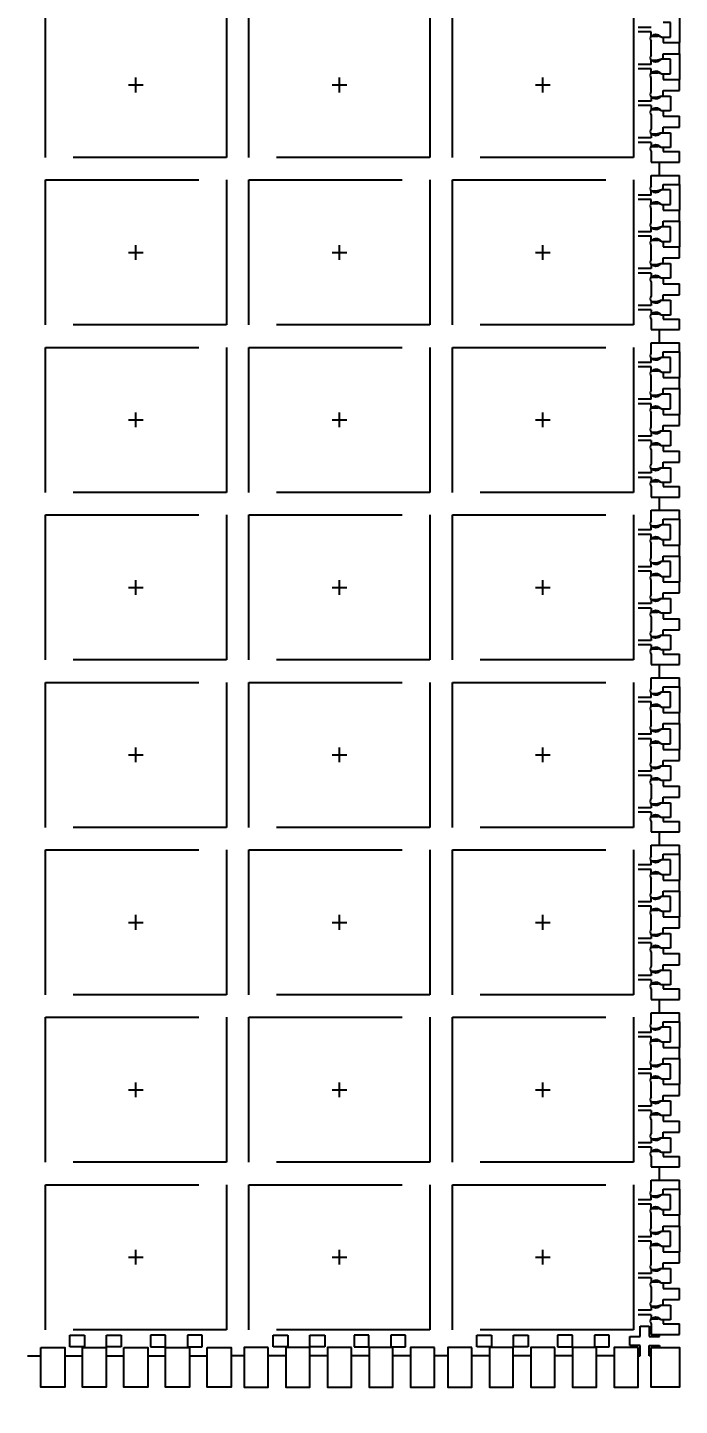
# Model space of a CAD drawing. Header units: millimetres. Extents: x 393.2 to 449.6, y 107.5 to 114.2.
# Drawn here: x 408.594 to 409.125, y 109.183 to 110.306 of the extents above; entities that cross this region are included whole.
import ezdxf

# ---------------------------------------------------------------- set-up
doc = ezdxf.new("R2010")
doc.units = ezdxf.units.MM
doc.header["$LTSCALE"] = 0.5
doc.header["$PDMODE"] = 98
for name, pattern in [('CENTER', [50.8, 31.75, -6.35, 6.35, -6.35]), ('HIDDEN', [0.375, 0.25, -0.125]), ('PHANTOM', [2.5, 1.25, -0.25, 0.25, -0.25, 0.25, -0.25])]:
    doc.linetypes.add(name, pattern=pattern)
for name, color, linetype in [('1D', 4, 'Continuous'), ('BTM', 7, 'HIDDEN'), ('CEN', 2, 'CENTER'), ('PKG', 1, 'PHANTOM')]:
    doc.layers.add(name, color=color, linetype=linetype)
doc.styles.add('SIMPLEX', font='simplex.shx')
doc.dimstyles.new('Standard2', dxfattribs={"dimtxt": 0.06, "dimasz": 0.08, "dimexe": 0.01, "dimexo": 0.01, "dimgap": 0.027, "dimtad": 0, "dimdec": 3, "dimlfac": 16.666667, "dimrnd": 0.0005, "dimzin": 1, "dimdsep": 46, "dimtxsty": 'SIMPLEX', "dimcen": 0.1905, "dimclrd": 256, "dimclre": 256, "dimclrt": 256, "dimadec": 0, "dimazin": 0, "dimtp": 0.03, "dimtm": 0.05, "dimtfac": 0.8, "dimtdec": 3, "dimtmove": 0, "dimatfit": 3, "dimfxl": 0.05, "dimtolj": 1, "dimtzin": 4, "dimlwd": -1, "dimlwe": -1, "dimarcsym": 0})

# ---------------------------------------------------------------- blocks, each defined once
blk = doc.blocks.new('*D16')
at = {"layer": '1D', "ltscale": 0.1, "transparency": 16777216}
blk.add_line((409.3465, 108.9516), (409.963, 108.9516), dxfattribs=at)
at = {"layer": 'Defpoints', "color": 0, "ltscale": 0.1, "transparency": 16777216}
for p in [(407.4376, 111.0096), (409.3365, 108.9516), (409.963, 108.9516)]:
    blk.add_point(p, dxfattribs=at)
at = {"layer": '1D', "ltscale": 0.1, "transparency": 16777216, "insert": (410.1386, 108.9516), "char_height": 0.06, "attachment_point": 5, "style": 'SIMPLEX'}
blk.add_mtext('\\A1;34.300', dxfattribs=at)
blk = doc.blocks.new('*D35')
at = {"layer": '1D', "transparency": 16777216}
for p, q in [((409.3525, 109.0896), (409.643, 109.0896)), ((409.643, 109.0896), (409.803, 109.0511)), ((409.803, 109.0511), (409.963, 109.0511))]:
    blk.add_line(p, q, dxfattribs=at)
at = {"layer": 'Defpoints', "color": 0, "transparency": 16777216}
for p in [(407.4376, 111.0096), (409.3425, 109.0896), (409.963, 109.0511)]:
    blk.add_point(p, dxfattribs=at)
at = {"layer": '1D', "transparency": 16777216, "insert": (410.1386, 109.0511), "char_height": 0.06, "attachment_point": 5, "style": 'SIMPLEX'}
blk.add_mtext('\\A1;32.000', dxfattribs=at)
blk = doc.blocks.new('*D36')
at = {"ltscale": 0.1, "transparency": 16777216}
blk.add_line((409.3425, 109.0796), (409.3425, 108.7347), dxfattribs=at)
at = {"layer": 'Defpoints', "color": 0, "ltscale": 0.1, "transparency": 16777216}
for p in [(407.4376, 111.0096), (409.3425, 109.0896), (409.3425, 108.7347)]:
    blk.add_point(p, dxfattribs=at)
at = {"color": 1, "ltscale": 0.1, "transparency": 16777216, "insert": (409.3425, 108.5648), "char_height": 0.06, "attachment_point": 5, "rotation": 90, "style": 'SIMPLEX'}
blk.add_mtext('\\A1;{\\C256;31.747}', dxfattribs=at)
blk = doc.blocks.new('*U100')
at = {"layer": 'CEN', "ltscale": 0.005}
for p, q in [((-0.006, 0), (0.006, 0)), ((0, -0.006), (0, 0.006))]:
    blk.add_line(p, q, dxfattribs=at)
at = {"layer": 'PKG', "color": 1, "linetype": 'HIDDEN'}
blk.add_lwpolyline([(-0.0738, -0.0591), (-0.0738, 0.0591), (0.0738, 0.0591), (0.0738, -0.0591)], close=True, dxfattribs=at)
blk = doc.blocks.new('*U101')
at = {"layer": 'CEN', "color": 0, "linetype": 'ByBlock', "lineweight": -2, "transparency": 16777216}
for p in [(2.8203, 0.9555), (2.9862, 0.9555), (3.1521, 0.9555), (2.8203, 0.819), (2.9862, 0.819), (3.1521, 0.819), (2.8203, 0.6825), (2.9862, 0.6825), (3.1521, 0.6825), (2.8203, 0.546), (2.9862, 0.546), (3.1521, 0.546), (2.8203, 0.4095), (2.9862, 0.4095), (3.1521, 0.4095), (2.8203, 0.273), (2.9862, 0.273), (3.1521, 0.273), (2.8203, 0.1365), (2.9862, 0.1365), (3.1521, 0.1365), (2.8203, 0), (2.9862, 0), (3.1521, 0)]:
    blk.add_blockref('*U100', p, dxfattribs=at)

msp = doc.modelspace()

# ---------------------------------------------------------------- linework, layer by layer
at = {"ltscale": 0.03}
for p, q in [((409.102039, 110.298792), (409.107289, 110.298792)), ((409.110289, 110.297892), (409.107289, 110.298792)), ((409.110289, 110.297892), (409.111789, 110.297892)), ((409.111789, 110.297892), (409.111789, 110.293392)), ((409.102039, 110.283061), (409.102039, 110.294723)), ((409.111789, 110.293392), (409.124989, 110.293392)), ((409.111789, 110.279892), (409.111789, 110.284392)), ((409.111789, 110.284392), (409.124989, 110.284392)), ((409.124989, 110.284392), (409.124989, 110.293392)), ((409.102039, 110.278992), (409.107289, 110.278992)), ((409.110289, 110.279892), (409.107289, 110.278992)), ((409.111789, 110.279892), (409.110289, 110.279892)), ((409.102039, 110.268792), (409.107289, 110.268792)), ((409.102039, 110.253061), (409.102039, 110.264723)), ((409.110289, 110.267892), (409.107289, 110.268792)), ((409.110289, 110.267892), (409.111789, 110.267892)), ((409.111789, 110.267892), (409.111789, 110.263392)), ((409.111789, 110.263392), (409.124989, 110.263392)), ((409.124989, 110.254392), (409.124989, 110.263392)), ((409.110289, 110.249892), (409.107289, 110.248992)), ((409.110289, 110.249892), (409.111789, 110.249892)), ((409.111789, 110.249892), (409.111789, 110.254392)), ((409.111789, 110.254392), (409.124989, 110.254392)), ((409.102039, 110.248992), (409.107289, 110.248992)), ((409.102039, 110.238792), (409.107289, 110.238792)), ((409.110289, 110.237892), (409.107289, 110.238792)), ((409.102039, 110.234723), (409.102039, 110.223061)), ((409.111789, 110.237892), (409.110289, 110.237892)), ((409.111789, 110.237892), (409.111789, 110.233392)), ((409.111789, 110.233392), (409.124989, 110.233392)), ((409.124989, 110.224392), (409.124989, 110.233392)), ((409.102039, 110.218992), (409.107289, 110.218992)), ((409.102039, 110.218992), (409.107289, 110.218992)), ((409.110289, 110.219892), (409.107289, 110.218992)), ((409.110289, 110.219892), (409.111789, 110.219892)), ((409.111789, 110.219892), (409.111789, 110.224392)), ((409.111789, 110.224392), (409.124989, 110.224392)), ((409.102039, 110.208792), (409.107289, 110.208792)), ((409.102039, 110.208792), (409.107289, 110.208792)), ((409.110289, 110.207892), (409.107289, 110.208792)), ((409.111789, 110.207892), (409.110289, 110.207892)), ((409.111789, 110.207892), (409.111789, 110.204592)), ((409.102039, 110.204723), (409.102039, 110.196042)), ((409.102039, 110.196042), (409.124989, 110.196042)), ((409.111789, 110.204592), (409.124989, 110.204592)), ((409.124989, 110.196042), (409.124989, 110.204592)), ((409.102039, 110.176561), (409.102039, 110.185242)), ((409.102039, 110.185242), (409.124989, 110.185242)), ((409.124989, 110.177892), (409.124989, 110.185242)), ((409.102039, 110.172492), (409.107289, 110.172492)), ((409.110289, 110.173392), (409.107289, 110.172492)), ((409.111789, 110.173392), (409.110289, 110.173392)), ((409.111789, 110.173392), (409.111789, 110.177892)), ((409.111789, 110.177892), (409.124989, 110.177892)), ((409.102039, 110.162292), (409.107289, 110.162292)), ((409.110289, 110.161392), (409.107289, 110.162292)), ((409.110289, 110.161392), (409.111789, 110.161392)), ((409.111789, 110.161392), (409.111789, 110.156892)), ((409.102039, 110.146561), (409.102039, 110.158223)), ((409.111789, 110.156892), (409.124989, 110.156892)), ((409.124989, 110.147892), (409.124989, 110.156892)), ((409.102039, 110.142492), (409.107289, 110.142492)), ((409.110289, 110.143392), (409.107289, 110.142492)), ((409.111789, 110.143392), (409.110289, 110.143392)), ((409.111789, 110.143392), (409.111789, 110.147892)), ((409.111789, 110.147892), (409.124989, 110.147892)), ((409.102039, 110.132292), (409.107289, 110.132292)), ((409.102039, 110.116561), (409.102039, 110.128223)), ((409.110289, 110.131392), (409.107289, 110.132292)), ((409.110289, 110.131392), (409.111789, 110.131392)), ((409.111789, 110.131392), (409.111789, 110.126892)), ((409.111789, 110.126892), (409.124989, 110.126892)), ((409.124989, 110.117892), (409.124989, 110.126892)), ((409.111789, 110.113392), (409.111789, 110.117892)), ((409.111789, 110.117892), (409.124989, 110.117892)), ((409.102039, 110.112492), (409.107289, 110.112492)), ((409.110289, 110.113392), (409.107289, 110.112492)), ((409.110289, 110.113392), (409.111789, 110.113392)), ((409.102039, 110.102292), (409.107289, 110.102292)), ((409.102039, 110.098223), (409.102039, 110.086561)), ((409.110289, 110.101392), (409.107289, 110.102292)), ((409.111789, 110.101392), (409.110289, 110.101392)), ((409.111789, 110.101392), (409.111789, 110.096892)), ((409.111789, 110.096892), (409.124989, 110.096892)), ((409.124989, 110.087892), (409.124989, 110.096892)), ((409.102039, 110.082492), (409.107289, 110.082492)), ((409.102039, 110.082492), (409.107289, 110.082492)), ((409.110289, 110.083392), (409.107289, 110.082492)), ((409.110289, 110.083392), (409.111789, 110.083392)), ((409.111789, 110.083392), (409.111789, 110.087892)), ((409.111789, 110.087892), (409.124989, 110.087892)), ((409.102039, 110.072292), (409.107289, 110.072292)), ((409.102039, 110.072292), (409.107289, 110.072292)), ((409.110289, 110.071392), (409.107289, 110.072292)), ((409.111789, 110.071392), (409.110289, 110.071392)), ((409.111789, 110.071392), (409.111789, 110.068092)), ((409.102039, 110.068223), (409.102039, 110.059542)), ((409.102039, 110.059542), (409.124989, 110.059542)), ((409.111789, 110.068092), (409.124989, 110.068092)), ((409.124989, 110.059542), (409.124989, 110.068092)), ((409.102039, 110.040061), (409.102039, 110.048742)), ((409.102039, 110.048742), (409.124989, 110.048742)), ((409.124989, 110.041392), (409.124989, 110.048742)), ((409.110289, 110.036892), (409.107289, 110.035992)), ((409.111789, 110.036892), (409.110289, 110.036892)), ((409.111789, 110.036892), (409.111789, 110.041392)), ((409.111789, 110.041392), (409.124989, 110.041392)), ((409.102039, 110.035992), (409.107289, 110.035992)), ((409.102039, 110.025792), (409.107289, 110.025792)), ((409.110289, 110.024892), (409.107289, 110.025792)), ((409.102039, 110.010061), (409.102039, 110.021723)), ((409.110289, 110.024892), (409.111789, 110.024892)), ((409.111789, 110.024892), (409.111789, 110.020392)), ((409.111789, 110.020392), (409.124989, 110.020392)), ((409.124989, 110.011392), (409.124989, 110.020392)), ((409.102039, 110.005992), (409.107289, 110.005992)), ((409.110289, 110.006892), (409.107289, 110.005992)), ((409.111789, 110.006892), (409.110289, 110.006892)), ((409.111789, 110.006892), (409.111789, 110.011392)), ((409.111789, 110.011392), (409.124989, 110.011392)), ((409.102039, 109.995792), (409.107289, 109.995792)), ((409.102039, 109.980061), (409.102039, 109.991723)), ((409.110289, 109.994892), (409.107289, 109.995792)), ((409.110289, 109.994892), (409.111789, 109.994892)), ((409.111789, 109.994892), (409.111789, 109.990392)), ((409.111789, 109.990392), (409.124989, 109.990392)), ((409.111789, 109.976892), (409.111789, 109.981392)), ((409.111789, 109.981392), (409.124989, 109.981392)), ((409.124989, 109.981392), (409.124989, 109.990392)), ((409.102039, 109.975992), (409.107289, 109.975992)), ((409.110289, 109.976892), (409.107289, 109.975992)), ((409.110289, 109.976892), (409.111789, 109.976892)), ((409.102039, 109.965792), (409.107289, 109.965792)), ((409.102039, 109.961723), (409.102039, 109.950061)), ((409.110289, 109.964892), (409.107289, 109.965792)), ((409.111789, 109.964892), (409.110289, 109.964892)), ((409.111789, 109.964892), (409.111789, 109.960392)), ((409.111789, 109.960392), (409.124989, 109.960392)), ((409.124989, 109.951392), (409.124989, 109.960392)), ((409.110289, 109.946892), (409.107289, 109.945992)), ((409.110289, 109.946892), (409.111789, 109.946892)), ((409.111789, 109.946892), (409.111789, 109.951392)), ((409.111789, 109.951392), (409.124989, 109.951392)), ((409.102039, 109.945992), (409.107289, 109.945992)), ((409.102039, 109.945992), (409.107289, 109.945992)), ((409.102039, 109.935792), (409.107289, 109.935792)), ((409.102039, 109.935792), (409.107289, 109.935792)), ((409.110289, 109.934892), (409.107289, 109.935792)), ((409.102039, 109.931723), (409.102039, 109.923042)), ((409.111789, 109.934892), (409.110289, 109.934892)), ((409.111789, 109.934892), (409.111789, 109.931592)), ((409.111789, 109.931592), (409.124989, 109.931592)), ((409.124989, 109.923042), (409.124989, 109.931592)), ((409.102039, 109.923042), (409.124989, 109.923042)), ((409.102039, 109.903561), (409.102039, 109.912242)), ((409.102039, 109.912242), (409.124989, 109.912242)), ((409.111789, 109.900392), (409.111789, 109.904892)), ((409.111789, 109.904892), (409.124989, 109.904892)), ((409.124989, 109.904892), (409.124989, 109.912242)), ((409.102039, 109.899492), (409.107289, 109.899492)), ((409.110289, 109.900392), (409.107289, 109.899492)), ((409.111789, 109.900392), (409.110289, 109.900392)), ((409.102039, 109.889292), (409.107289, 109.889292)), ((409.102039, 109.873561), (409.102039, 109.885223)), ((409.110289, 109.888392), (409.107289, 109.889292)), ((409.110289, 109.888392), (409.111789, 109.888392)), ((409.111789, 109.888392), (409.111789, 109.883892)), ((409.111789, 109.883892), (409.124989, 109.883892)), ((409.124989, 109.874892), (409.124989, 109.883892)), ((409.102039, 109.869492), (409.107289, 109.869492)), ((409.110289, 109.870392), (409.107289, 109.869492)), ((409.111789, 109.870392), (409.110289, 109.870392)), ((409.111789, 109.870392), (409.111789, 109.874892)), ((409.111789, 109.874892), (409.124989, 109.874892)), ((409.102039, 109.859292), (409.107289, 109.859292)), ((409.110289, 109.858392), (409.107289, 109.859292)), ((409.110289, 109.858392), (409.111789, 109.858392)), ((409.111789, 109.858392), (409.111789, 109.853892)), ((409.102039, 109.843561), (409.102039, 109.855223)), ((409.111789, 109.853892), (409.124989, 109.853892)), ((409.124989, 109.844892), (409.124989, 109.853892)), ((409.102039, 109.839492), (409.107289, 109.839492)), ((409.110289, 109.840392), (409.107289, 109.839492)), ((409.110289, 109.840392), (409.111789, 109.840392)), ((409.111789, 109.840392), (409.111789, 109.844892)), ((409.111789, 109.844892), (409.124989, 109.844892)), ((409.102039, 109.829292), (409.107289, 109.829292)), ((409.102039, 109.825223), (409.102039, 109.813561)), ((409.110289, 109.828392), (409.107289, 109.829292)), ((409.111789, 109.828392), (409.110289, 109.828392)), ((409.111789, 109.828392), (409.111789, 109.823892)), ((409.111789, 109.823892), (409.124989, 109.823892)), ((409.124989, 109.814892), (409.124989, 109.823892)), ((409.111789, 109.810392), (409.111789, 109.814892)), ((409.111789, 109.814892), (409.124989, 109.814892)), ((409.102039, 109.809492), (409.107289, 109.809492)), ((409.102039, 109.809492), (409.107289, 109.809492)), ((409.110289, 109.810392), (409.107289, 109.809492)), ((409.110289, 109.810392), (409.111789, 109.810392)), ((409.102039, 109.799292), (409.107289, 109.799292)), ((409.102039, 109.799292), (409.107289, 109.799292)), ((409.102039, 109.795223), (409.102039, 109.786542)), ((409.110289, 109.798392), (409.107289, 109.799292)), ((409.111789, 109.798392), (409.110289, 109.798392)), ((409.111789, 109.798392), (409.111789, 109.795092)), ((409.111789, 109.795092), (409.124989, 109.795092)), ((409.124989, 109.786542), (409.124989, 109.795092)), ((409.102039, 109.786542), (409.124989, 109.786542)), ((409.102039, 109.767061), (409.102039, 109.775742)), ((409.102039, 109.775742), (409.124989, 109.775742)), ((409.111789, 109.763892), (409.111789, 109.768392)), ((409.111789, 109.768392), (409.124989, 109.768392)), ((409.124989, 109.768392), (409.124989, 109.775742)), ((409.102039, 109.762992), (409.107289, 109.762992)), ((409.110289, 109.763892), (409.107289, 109.762992)), ((409.111789, 109.763892), (409.110289, 109.763892)), ((409.102039, 109.752792), (409.107289, 109.752792)), ((409.102039, 109.737061), (409.102039, 109.748723)), ((409.110289, 109.751892), (409.107289, 109.752792)), ((409.110289, 109.751892), (409.111789, 109.751892)), ((409.111789, 109.751892), (409.111789, 109.747392)), ((409.111789, 109.747392), (409.124989, 109.747392)), ((409.124989, 109.738392), (409.124989, 109.747392)), ((409.110289, 109.733892), (409.107289, 109.732992)), ((409.111789, 109.733892), (409.110289, 109.733892)), ((409.111789, 109.733892), (409.111789, 109.738392)), ((409.111789, 109.738392), (409.124989, 109.738392)), ((409.102039, 109.732992), (409.107289, 109.732992)), ((409.102039, 109.722792), (409.107289, 109.722792)), ((409.110289, 109.721892), (409.107289, 109.722792)), ((409.102039, 109.707061), (409.102039, 109.718723)), ((409.110289, 109.721892), (409.111789, 109.721892)), ((409.111789, 109.721892), (409.111789, 109.717392)), ((409.111789, 109.717392), (409.124989, 109.717392)), ((409.124989, 109.708392), (409.124989, 109.717392)), ((409.102039, 109.702992), (409.107289, 109.702992)), ((409.110289, 109.703892), (409.107289, 109.702992)), ((409.110289, 109.703892), (409.111789, 109.703892)), ((409.111789, 109.703892), (409.111789, 109.708392)), ((409.111789, 109.708392), (409.124989, 109.708392)), ((409.102039, 109.692792), (409.107289, 109.692792)), ((409.102039, 109.688723), (409.102039, 109.677061)), ((409.110289, 109.691892), (409.107289, 109.692792)), ((409.111789, 109.691892), (409.110289, 109.691892)), ((409.111789, 109.691892), (409.111789, 109.687392)), ((409.111789, 109.687392), (409.124989, 109.687392)), ((409.111789, 109.673892), (409.111789, 109.678392)), ((409.111789, 109.678392), (409.124989, 109.678392)), ((409.124989, 109.678392), (409.124989, 109.687392)), ((409.102039, 109.672992), (409.107289, 109.672992)), ((409.102039, 109.672992), (409.107289, 109.672992)), ((409.110289, 109.673892), (409.107289, 109.672992)), ((409.110289, 109.673892), (409.111789, 109.673892)), ((409.102039, 109.662792), (409.107289, 109.662792)), ((409.102039, 109.662792), (409.107289, 109.662792)), ((409.102039, 109.658723), (409.102039, 109.650042)), ((409.110289, 109.661892), (409.107289, 109.662792)), ((409.111789, 109.661892), (409.110289, 109.661892)), ((409.111789, 109.661892), (409.111789, 109.658592)), ((409.111789, 109.658592), (409.124989, 109.658592)), ((409.124989, 109.650042), (409.124989, 109.658592)), ((409.102039, 109.650042), (409.124989, 109.650042)), ((409.102039, 109.630561), (409.102039, 109.639242)), ((409.102039, 109.639242), (409.124989, 109.639242)), ((409.124989, 109.631892), (409.124989, 109.639242)), ((409.102039, 109.626492), (409.107289, 109.626492)), ((409.110289, 109.627392), (409.107289, 109.626492)), ((409.111789, 109.627392), (409.110289, 109.627392)), ((409.111789, 109.627392), (409.111789, 109.631892)), ((409.111789, 109.631892), (409.124989, 109.631892)), ((409.102039, 109.616292), (409.107289, 109.616292)), ((409.102039, 109.600561), (409.102039, 109.612223)), ((409.110289, 109.615392), (409.107289, 109.616292)), ((409.110289, 109.615392), (409.111789, 109.615392)), ((409.111789, 109.615392), (409.111789, 109.610892)), ((409.111789, 109.610892), (409.124989, 109.610892)), ((409.124989, 109.601892), (409.124989, 109.610892)), ((409.111789, 109.597392), (409.111789, 109.601892)), ((409.111789, 109.601892), (409.124989, 109.601892)), ((409.102039, 109.596492), (409.107289, 109.596492)), ((409.110289, 109.597392), (409.107289, 109.596492)), ((409.111789, 109.597392), (409.110289, 109.597392)), ((409.102039, 109.586292), (409.107289, 109.586292)), ((409.102039, 109.570561), (409.102039, 109.582223)), ((409.110289, 109.585392), (409.107289, 109.586292)), ((409.110289, 109.585392), (409.111789, 109.585392)), ((409.111789, 109.585392), (409.111789, 109.580892)), ((409.111789, 109.580892), (409.124989, 109.580892)), ((409.124989, 109.571892), (409.124989, 109.580892)), ((409.102039, 109.566492), (409.107289, 109.566492)), ((409.110289, 109.567392), (409.107289, 109.566492)), ((409.110289, 109.567392), (409.111789, 109.567392)), ((409.111789, 109.567392), (409.111789, 109.571892)), ((409.111789, 109.571892), (409.124989, 109.571892)), ((409.102039, 109.556292), (409.107289, 109.556292)), ((409.110289, 109.555392), (409.107289, 109.556292)), ((409.111789, 109.555392), (409.110289, 109.555392)), ((409.111789, 109.555392), (409.111789, 109.550892)), ((409.102039, 109.552223), (409.102039, 109.540561)), ((409.111789, 109.550892), (409.124989, 109.550892)), ((409.124989, 109.541892), (409.124989, 109.550892)), ((409.102039, 109.536492), (409.107289, 109.536492)), ((409.102039, 109.536492), (409.107289, 109.536492)), ((409.110289, 109.537392), (409.107289, 109.536492)), ((409.110289, 109.537392), (409.111789, 109.537392)), ((409.111789, 109.537392), (409.111789, 109.541892)), ((409.111789, 109.541892), (409.124989, 109.541892)), ((409.102039, 109.526292), (409.107289, 109.526292)), ((409.102039, 109.526292), (409.107289, 109.526292)), ((409.102039, 109.522223), (409.102039, 109.513542)), ((409.110289, 109.525392), (409.107289, 109.526292)), ((409.111789, 109.525392), (409.110289, 109.525392)), ((409.111789, 109.525392), (409.111789, 109.522092)), ((409.111789, 109.522092), (409.124989, 109.522092)), ((409.124989, 109.513542), (409.124989, 109.522092)), ((409.102039, 109.513542), (409.124989, 109.513542)), ((409.102039, 109.494061), (409.102039, 109.502742)), ((409.102039, 109.502742), (409.124989, 109.502742)), ((409.124989, 109.495392), (409.124989, 109.502742)), ((409.102039, 109.489992), (409.107289, 109.489992)), ((409.110289, 109.490892), (409.107289, 109.489992)), ((409.111789, 109.490892), (409.110289, 109.490892)), ((409.111789, 109.490892), (409.111789, 109.495392)), ((409.111789, 109.495392), (409.124989, 109.495392)), ((409.102039, 109.479792), (409.107289, 109.479792)), ((409.102039, 109.464061), (409.102039, 109.475723)), ((409.110289, 109.478892), (409.107289, 109.479792)), ((409.110289, 109.478892), (409.111789, 109.478892)), ((409.111789, 109.478892), (409.111789, 109.474392)), ((409.111789, 109.474392), (409.124989, 109.474392)), ((409.111789, 109.460892), (409.111789, 109.465392)), ((409.111789, 109.465392), (409.124989, 109.465392)), ((409.124989, 109.465392), (409.124989, 109.474392)), ((409.102039, 109.459992), (409.107289, 109.459992)), ((409.110289, 109.460892), (409.107289, 109.459992)), ((409.111789, 109.460892), (409.110289, 109.460892)), ((409.102039, 109.449792), (409.107289, 109.449792)), ((409.102039, 109.434061), (409.102039, 109.445723)), ((409.110289, 109.448892), (409.107289, 109.449792)), ((409.110289, 109.448892), (409.111789, 109.448892)), ((409.111789, 109.448892), (409.111789, 109.444392)), ((409.111789, 109.444392), (409.124989, 109.444392)), ((409.124989, 109.435392), (409.124989, 109.444392)), ((409.102039, 109.429992), (409.107289, 109.429992)), ((409.110289, 109.430892), (409.107289, 109.429992)), ((409.110289, 109.430892), (409.111789, 109.430892)), ((409.111789, 109.430892), (409.111789, 109.435392)), ((409.111789, 109.435392), (409.124989, 109.435392)), ((409.102039, 109.419792), (409.107289, 109.419792)), ((409.110289, 109.418892), (409.107289, 109.419792)), ((409.111789, 109.418892), (409.110289, 109.418892)), ((409.111789, 109.418892), (409.111789, 109.414392)), ((409.102039, 109.415723), (409.102039, 109.404061)), ((409.111789, 109.414392), (409.124989, 109.414392)), ((409.124989, 109.405392), (409.124989, 109.414392)), ((409.102039, 109.399992), (409.107289, 109.399992)), ((409.102039, 109.399992), (409.107289, 109.399992)), ((409.110289, 109.400892), (409.107289, 109.399992)), ((409.110289, 109.400892), (409.111789, 109.400892)), ((409.111789, 109.400892), (409.111789, 109.405392)), ((409.111789, 109.405392), (409.124989, 109.405392)), ((409.102039, 109.389792), (409.107289, 109.389792)), ((409.102039, 109.389792), (409.107289, 109.389792)), ((409.102039, 109.385723), (409.102039, 109.377042)), ((409.110289, 109.388892), (409.107289, 109.389792)), ((409.111789, 109.388892), (409.110289, 109.388892)), ((409.111789, 109.388892), (409.111789, 109.385592)), ((409.111789, 109.385592), (409.124989, 109.385592)), ((409.124989, 109.377042), (409.124989, 109.385592)), ((409.102039, 109.377042), (409.124989, 109.377042)), ((409.102039, 109.357561), (409.102039, 109.366242)), ((409.102039, 109.366242), (409.124989, 109.366242)), ((409.124989, 109.358892), (409.124989, 109.366242)), ((409.102039, 109.353492), (409.107289, 109.353492)), ((409.110289, 109.354392), (409.107289, 109.353492)), ((409.111789, 109.354392), (409.110289, 109.354392)), ((409.111789, 109.354392), (409.111789, 109.358892)), ((409.111789, 109.358892), (409.124989, 109.358892)), ((409.102039, 109.343292), (409.107289, 109.343292)), ((409.110289, 109.342392), (409.107289, 109.343292)), ((409.110289, 109.342392), (409.111789, 109.342392)), ((409.111789, 109.342392), (409.111789, 109.337892)), ((409.102039, 109.327561), (409.102039, 109.339223)), ((409.111789, 109.337892), (409.124989, 109.337892)), ((409.124989, 109.328892), (409.124989, 109.337892)), ((409.102039, 109.323492), (409.107289, 109.323492)), ((409.110289, 109.324392), (409.107289, 109.323492)), ((409.111789, 109.324392), (409.110289, 109.324392)), ((409.111789, 109.324392), (409.111789, 109.328892)), ((409.111789, 109.328892), (409.124989, 109.328892)), ((409.102039, 109.313292), (409.107289, 109.313292)), ((409.102039, 109.297561), (409.102039, 109.309223)), ((409.110289, 109.312392), (409.107289, 109.313292)), ((409.110289, 109.312392), (409.111789, 109.312392)), ((409.111789, 109.312392), (409.111789, 109.307892)), ((409.111789, 109.307892), (409.124989, 109.307892)), ((409.124989, 109.298892), (409.124989, 109.307892)), ((409.111789, 109.294392), (409.111789, 109.298892)), ((409.111789, 109.298892), (409.124989, 109.298892)), ((409.102039, 109.293492), (409.107289, 109.293492)), ((409.110289, 109.294392), (409.107289, 109.293492)), ((409.110289, 109.294392), (409.111789, 109.294392)), ((409.102039, 109.283292), (409.107289, 109.283292)), ((409.102039, 109.279223), (409.102039, 109.267561)), ((409.110289, 109.282392), (409.107289, 109.283292)), ((409.111789, 109.282392), (409.110289, 109.282392)), ((409.111789, 109.282392), (409.111789, 109.277892)), ((409.111789, 109.277892), (409.124989, 109.277892)), ((409.124989, 109.268892), (409.124989, 109.277892)), ((409.102039, 109.263492), (409.107289, 109.263492)), ((409.102039, 109.263492), (409.107289, 109.263492)), ((409.110289, 109.264392), (409.107289, 109.263492)), ((409.110289, 109.264392), (409.111789, 109.264392)), ((409.111789, 109.264392), (409.111789, 109.268892)), ((409.111789, 109.268892), (409.124989, 109.268892)), ((409.102039, 109.253292), (409.107289, 109.253292)), ((409.102039, 109.253292), (409.107289, 109.253292)), ((409.110289, 109.252392), (409.107289, 109.253292)), ((409.111789, 109.252392), (409.110289, 109.252392)), ((409.111789, 109.252392), (409.111789, 109.249092)), ((409.102039, 109.249223), (409.102039, 109.240542)), ((409.102039, 109.240542), (409.124989, 109.240542)), ((409.111789, 109.249092), (409.124989, 109.249092)), ((409.124989, 109.240542), (409.124989, 109.249092))]:
    msp.add_line(p, q, dxfattribs=at)
for points in [[(408.604339, 109.229742), (408.623839, 109.229742), (408.623839, 109.197642), (408.604339, 109.197642)], [(408.638239, 109.229742), (408.657739, 109.229742), (408.657739, 109.197642), (408.638239, 109.197642)], [(408.672139, 109.229742), (408.691639, 109.229742), (408.691639, 109.197642), (408.672139, 109.197642)], [(408.706039, 109.229742), (408.725539, 109.229742), (408.725539, 109.197642), (408.706039, 109.197642)], [(408.739939, 109.229742), (408.759439, 109.229742), (408.759439, 109.197642), (408.739939, 109.197642)], [(408.789739, 109.229742), (408.770239, 109.229742), (408.770239, 109.197642), (408.789739, 109.197642)], [(408.823639, 109.229742), (408.804139, 109.229742), (408.804139, 109.197642), (408.823639, 109.197642)], [(408.857539, 109.229742), (408.838039, 109.229742), (408.838039, 109.197642), (408.857539, 109.197642)], [(408.891439, 109.229742), (408.871939, 109.229742), (408.871939, 109.197642), (408.891439, 109.197642)], [(408.925339, 109.229742), (408.905839, 109.229742), (408.905839, 109.197642), (408.925339, 109.197642)], [(408.955639, 109.229742), (408.936139, 109.229742), (408.936139, 109.197642), (408.955639, 109.197642)], [(408.989539, 109.229742), (408.970039, 109.229742), (408.970039, 109.197642), (408.989539, 109.197642)], [(409.023439, 109.229742), (409.003939, 109.229742), (409.003939, 109.197642), (409.023439, 109.197642)], [(409.057339, 109.229742), (409.037839, 109.229742), (409.037839, 109.197642), (409.057339, 109.197642)], [(409.091239, 109.229742), (409.071739, 109.229742), (409.071739, 109.197642), (409.091239, 109.197642)], [(409.102039, 109.229742), (409.124989, 109.229742), (409.124989, 109.197642), (409.102039, 109.197642)]]:
    msp.add_lwpolyline(points, close=True, dxfattribs=at)
for centre, radius, start, end in [((409.103888, 110.296758), 0.00275, 132.275937, 227.724063), ((409.1062, 110.292249), 0.007754, 93.03753, 122.451813), ((409.105814, 110.294175), 0.005818, 39.719095, 90.247118), ((409.103888, 110.281027), 0.00275, 132.275937, 227.724063), ((409.1062, 110.285536), 0.007754, 237.548187, 266.96247), ((409.105814, 110.28361), 0.005818, 269.752882, 320.280905), ((409.103888, 110.266758), 0.00275, 132.275937, 227.724063), ((409.1062, 110.262249), 0.007754, 93.03753, 122.451813), ((409.105814, 110.264175), 0.005818, 39.719095, 90.247118), ((409.103888, 110.251027), 0.00275, 132.275937, 227.724063), ((409.105814, 110.25361), 0.005818, 269.752882, 320.280905), ((409.103888, 110.236758), 0.00275, 132.275937, 227.724063), ((409.1062, 110.255536), 0.007754, 237.548187, 266.96247), ((409.1062, 110.232249), 0.007754, 93.03753, 122.451813), ((409.105814, 110.234175), 0.005818, 39.719095, 90.247118), ((409.103888, 110.221027), 0.00275, 132.275937, 227.724063), ((409.1062, 110.225536), 0.007754, 237.548187, 266.96247), ((409.105814, 110.22361), 0.005818, 269.752882, 320.280905), ((409.103888, 110.206758), 0.00275, 132.275937, 227.724063), ((409.1062, 110.202249), 0.007754, 93.03753, 122.451813), ((409.105814, 110.204175), 0.005818, 39.719095, 90.247118), ((409.103888, 110.174527), 0.00275, 132.275937, 227.724063), ((409.1062, 110.179036), 0.007754, 237.548187, 266.96247), ((409.105814, 110.17711), 0.005818, 269.752882, 320.280905), ((409.103888, 110.160258), 0.00275, 132.275937, 227.724063), ((409.1062, 110.155749), 0.007754, 93.03753, 122.451813), ((409.105814, 110.157675), 0.005818, 39.719095, 90.247118), ((409.103888, 110.144527), 0.00275, 132.275937, 227.724063), ((409.1062, 110.149036), 0.007754, 237.548187, 266.96247), ((409.105814, 110.14711), 0.005818, 269.752882, 320.280905), ((409.103888, 110.130258), 0.00275, 132.275937, 227.724063), ((409.1062, 110.125749), 0.007754, 93.03753, 122.451813), ((409.105814, 110.127675), 0.005818, 39.719095, 90.247118), ((409.103888, 110.114527), 0.00275, 132.275937, 227.724063), ((409.1062, 110.119036), 0.007754, 237.548187, 266.96247), ((409.105814, 110.11711), 0.005818, 269.752882, 320.280905), ((409.103888, 110.100258), 0.00275, 132.275937, 227.724063), ((409.1062, 110.095749), 0.007754, 93.03753, 122.451813), ((409.105814, 110.097675), 0.005818, 39.719095, 90.247118), ((409.103888, 110.084527), 0.00275, 132.275937, 227.724063), ((409.1062, 110.089036), 0.007754, 237.548187, 266.96247), ((409.105814, 110.08711), 0.005818, 269.752882, 320.280905), ((409.103888, 110.070258), 0.00275, 132.275937, 227.724063), ((409.1062, 110.065749), 0.007754, 93.03753, 122.451813), ((409.105814, 110.067675), 0.005818, 39.719095, 90.247118), ((409.103888, 110.038027), 0.00275, 132.275937, 227.724063), ((409.105814, 110.04061), 0.005818, 269.752882, 320.280905), ((409.103888, 110.023758), 0.00275, 132.275937, 227.724063), ((409.1062, 110.042536), 0.007754, 237.548187, 266.96247), ((409.1062, 110.019249), 0.007754, 93.03753, 122.451813), ((409.105814, 110.021175), 0.005818, 39.719095, 90.247118), ((409.103888, 110.008027), 0.00275, 132.275937, 227.724063), ((409.1062, 110.012536), 0.007754, 237.548187, 266.96247), ((409.105814, 110.01061), 0.005818, 269.752882, 320.280905), ((409.103888, 109.993758), 0.00275, 132.275937, 227.724063), ((409.1062, 109.989249), 0.007754, 93.03753, 122.451813), ((409.105814, 109.991175), 0.005818, 39.719095, 90.247118), ((409.103888, 109.978027), 0.00275, 132.275937, 227.724063), ((409.1062, 109.982536), 0.007754, 237.548187, 266.96247), ((409.105814, 109.98061), 0.005818, 269.752882, 320.280905), ((409.103888, 109.963758), 0.00275, 132.275937, 227.724063), ((409.1062, 109.959249), 0.007754, 93.03753, 122.451813), ((409.105814, 109.961175), 0.005818, 39.719095, 90.247118), ((409.103888, 109.948027), 0.00275, 132.275937, 227.724063), ((409.105814, 109.95061), 0.005818, 269.752882, 320.280905), ((409.103888, 109.933758), 0.00275, 132.275937, 227.724063), ((409.1062, 109.952536), 0.007754, 237.548187, 266.96247), ((409.1062, 109.929249), 0.007754, 93.03753, 122.451813), ((409.105814, 109.931175), 0.005818, 39.719095, 90.247118), ((409.103888, 109.901527), 0.00275, 132.275937, 227.724063), ((409.1062, 109.906036), 0.007754, 237.548187, 266.96247), ((409.1062, 109.882749), 0.007754, 93.03753, 122.451813), ((409.105814, 109.90411), 0.005818, 269.752882, 320.280905), ((409.105814, 109.884675), 0.005818, 39.719095, 90.247118), ((409.103888, 109.887258), 0.00275, 132.275937, 227.724063), ((409.103888, 109.871527), 0.00275, 132.275937, 227.724063), ((409.1062, 109.876036), 0.007754, 237.548187, 266.96247), ((409.105814, 109.87411), 0.005818, 269.752882, 320.280905), ((409.103888, 109.857258), 0.00275, 132.275937, 227.724063), ((409.1062, 109.852749), 0.007754, 93.03753, 122.451813), ((409.105814, 109.854675), 0.005818, 39.719095, 90.247118), ((409.103888, 109.841527), 0.00275, 132.275937, 227.724063), ((409.1062, 109.846036), 0.007754, 237.548187, 266.96247), ((409.105814, 109.84411), 0.005818, 269.752882, 320.280905), ((409.103888, 109.827258), 0.00275, 132.275937, 227.724063), ((409.1062, 109.822749), 0.007754, 93.03753, 122.451813), ((409.105814, 109.824675), 0.005818, 39.719095, 90.247118), ((409.103888, 109.811527), 0.00275, 132.275937, 227.724063), ((409.1062, 109.816036), 0.007754, 237.548187, 266.96247), ((409.105814, 109.81411), 0.005818, 269.752882, 320.280905), ((409.103888, 109.797258), 0.00275, 132.275937, 227.724063), ((409.1062, 109.792749), 0.007754, 93.03753, 122.451813), ((409.105814, 109.794675), 0.005818, 39.719095, 90.247118), ((409.103888, 109.765027), 0.00275, 132.275937, 227.724063), ((409.1062, 109.769536), 0.007754, 237.548187, 266.96247), ((409.105814, 109.76761), 0.005818, 269.752882, 320.280905), ((409.103888, 109.750758), 0.00275, 132.275937, 227.724063), ((409.1062, 109.746249), 0.007754, 93.03753, 122.451813), ((409.105814, 109.748175), 0.005818, 39.719095, 90.247118), ((409.103888, 109.735027), 0.00275, 132.275937, 227.724063), ((409.105814, 109.73761), 0.005818, 269.752882, 320.280905), ((409.103888, 109.720758), 0.00275, 132.275937, 227.724063), ((409.1062, 109.739536), 0.007754, 237.548187, 266.96247), ((409.1062, 109.716249), 0.007754, 93.03753, 122.451813), ((409.105814, 109.718175), 0.005818, 39.719095, 90.247118), ((409.103888, 109.705027), 0.00275, 132.275937, 227.724063), ((409.1062, 109.709536), 0.007754, 237.548187, 266.96247), ((409.105814, 109.70761), 0.005818, 269.752882, 320.280905), ((409.103888, 109.690758), 0.00275, 132.275937, 227.724063), ((409.1062, 109.686249), 0.007754, 93.03753, 122.451813), ((409.105814, 109.688175), 0.005818, 39.719095, 90.247118), ((409.103888, 109.675027), 0.00275, 132.275937, 227.724063), ((409.1062, 109.679536), 0.007754, 237.548187, 266.96247), ((409.105814, 109.67761), 0.005818, 269.752882, 320.280905), ((409.103888, 109.660758), 0.00275, 132.275937, 227.724063), ((409.1062, 109.656249), 0.007754, 93.03753, 122.451813), ((409.105814, 109.658175), 0.005818, 39.719095, 90.247118), ((409.103888, 109.628527), 0.00275, 132.275937, 227.724063), ((409.1062, 109.633036), 0.007754, 237.548187, 266.96247), ((409.105814, 109.63111), 0.005818, 269.752882, 320.280905), ((409.103888, 109.614258), 0.00275, 132.275937, 227.724063), ((409.1062, 109.609749), 0.007754, 93.03753, 122.451813), ((409.105814, 109.611675), 0.005818, 39.719095, 90.247118), ((409.103888, 109.598527), 0.00275, 132.275937, 227.724063), ((409.1062, 109.603036), 0.007754, 237.548187, 266.96247), ((409.1062, 109.579749), 0.007754, 93.03753, 122.451813), ((409.105814, 109.60111), 0.005818, 269.752882, 320.280905), ((409.105814, 109.581675), 0.005818, 39.719095, 90.247118), ((409.103888, 109.584258), 0.00275, 132.275937, 227.724063), ((409.103888, 109.568527), 0.00275, 132.275937, 227.724063), ((409.1062, 109.573036), 0.007754, 237.548187, 266.96247), ((409.105814, 109.57111), 0.005818, 269.752882, 320.280905), ((409.103888, 109.554258), 0.00275, 132.275937, 227.724063), ((409.1062, 109.549749), 0.007754, 93.03753, 122.451813), ((409.105814, 109.551675), 0.005818, 39.719095, 90.247118), ((409.103888, 109.538527), 0.00275, 132.275937, 227.724063), ((409.1062, 109.543036), 0.007754, 237.548187, 266.96247), ((409.105814, 109.54111), 0.005818, 269.752882, 320.280905), ((409.103888, 109.524258), 0.00275, 132.275937, 227.724063), ((409.1062, 109.519749), 0.007754, 93.03753, 122.451813), ((409.105814, 109.521675), 0.005818, 39.719095, 90.247118), ((409.103888, 109.492027), 0.00275, 132.275937, 227.724063), ((409.1062, 109.496536), 0.007754, 237.548187, 266.96247), ((409.105814, 109.49461), 0.005818, 269.752882, 320.280905), ((409.103888, 109.477758), 0.00275, 132.275937, 227.724063), ((409.1062, 109.473249), 0.007754, 93.03753, 122.451813), ((409.105814, 109.475175), 0.005818, 39.719095, 90.247118), ((409.103888, 109.462027), 0.00275, 132.275937, 227.724063), ((409.1062, 109.466536), 0.007754, 237.548187, 266.96247), ((409.105814, 109.46461), 0.005818, 269.752882, 320.280905), ((409.103888, 109.447758), 0.00275, 132.275937, 227.724063), ((409.1062, 109.443249), 0.007754, 93.03753, 122.451813), ((409.105814, 109.445175), 0.005818, 39.719095, 90.247118), ((409.103888, 109.432027), 0.00275, 132.275937, 227.724063), ((409.1062, 109.436536), 0.007754, 237.548187, 266.96247), ((409.105814, 109.43461), 0.005818, 269.752882, 320.280905), ((409.103888, 109.417758), 0.00275, 132.275937, 227.724063), ((409.1062, 109.413249), 0.007754, 93.03753, 122.451813), ((409.105814, 109.415175), 0.005818, 39.719095, 90.247118), ((409.103888, 109.402027), 0.00275, 132.275937, 227.724063), ((409.1062, 109.406536), 0.007754, 237.548187, 266.96247), ((409.105814, 109.40461), 0.005818, 269.752882, 320.280905), ((409.103888, 109.387758), 0.00275, 132.275937, 227.724063), ((409.1062, 109.383249), 0.007754, 93.03753, 122.451813), ((409.105814, 109.385175), 0.005818, 39.719095, 90.247118), ((409.103888, 109.355527), 0.00275, 132.275937, 227.724063), ((409.1062, 109.360036), 0.007754, 237.548187, 266.96247), ((409.105814, 109.35811), 0.005818, 269.752882, 320.280905), ((409.103888, 109.341258), 0.00275, 132.275937, 227.724063), ((409.1062, 109.336749), 0.007754, 93.03753, 122.451813), ((409.105814, 109.338675), 0.005818, 39.719095, 90.247118), ((409.103888, 109.325527), 0.00275, 132.275937, 227.724063), ((409.1062, 109.330036), 0.007754, 237.548187, 266.96247), ((409.105814, 109.32811), 0.005818, 269.752882, 320.280905), ((409.103888, 109.311258), 0.00275, 132.275937, 227.724063), ((409.1062, 109.306749), 0.007754, 93.03753, 122.451813), ((409.105814, 109.308675), 0.005818, 39.719095, 90.247118), ((409.103888, 109.295527), 0.00275, 132.275937, 227.724063), ((409.1062, 109.300036), 0.007754, 237.548187, 266.96247), ((409.1062, 109.276749), 0.007754, 93.03753, 122.451813), ((409.105814, 109.29811), 0.005818, 269.752882, 320.280905), ((409.105814, 109.278675), 0.005818, 39.719095, 90.247118), ((409.103888, 109.281258), 0.00275, 132.275937, 227.724063), ((409.103888, 109.265527), 0.00275, 132.275937, 227.724063), ((409.1062, 109.270036), 0.007754, 237.548187, 266.96247), ((409.105814, 109.26811), 0.005818, 269.752882, 320.280905), ((409.103888, 109.251258), 0.00275, 132.275937, 227.724063), ((409.1062, 109.246749), 0.007754, 93.03753, 122.451813), ((409.105814, 109.248675), 0.005818, 39.719095, 90.247118)]:
    msp.add_arc(centre, radius, start, end, dxfattribs=at)
at = {"layer": 'BTM', "ltscale": 0.03}
for p, q in [((409.124989, 110.314392), (409.124989, 110.293392)), ((409.102039, 110.305692), (409.091239, 110.305692)), ((409.102039, 110.302092), (409.091239, 110.302092)), ((409.102039, 110.298792), (409.102039, 110.302092)), ((409.124989, 110.284392), (409.124989, 110.263392)), ((409.102039, 110.275692), (409.091239, 110.275692)), ((409.102039, 110.275692), (409.102039, 110.278992)), ((409.102039, 110.272092), (409.091239, 110.272092)), ((409.102039, 110.268792), (409.102039, 110.272092)), ((409.102039, 110.245692), (409.091239, 110.245692)), ((409.102039, 110.242092), (409.091239, 110.242092)), ((409.102039, 110.248992), (409.102039, 110.245692)), ((409.102039, 110.242092), (409.102039, 110.238792)), ((409.102039, 110.218992), (409.102039, 110.215692)), ((409.102039, 110.215692), (409.091239, 110.215692)), ((409.102039, 110.212092), (409.091239, 110.212092)), ((409.102039, 110.212092), (409.102039, 110.208792)), ((409.108639, 110.185242), (409.108639, 110.196042)), ((409.102039, 110.169192), (409.102039, 110.172492)), ((409.124989, 110.177892), (409.124989, 110.156892)), ((409.102039, 110.169192), (409.091239, 110.169192)), ((409.102039, 110.165592), (409.091239, 110.165592)), ((409.102039, 110.162292), (409.102039, 110.165592)), ((409.102039, 110.139192), (409.091239, 110.139192)), ((409.102039, 110.139192), (409.102039, 110.142492)), ((409.124989, 110.147892), (409.124989, 110.126892)), ((409.102039, 110.135592), (409.091239, 110.135592)), ((409.102039, 110.132292), (409.102039, 110.135592)), ((409.102039, 110.109192), (409.091239, 110.109192)), ((409.102039, 110.105592), (409.091239, 110.105592)), ((409.102039, 110.112492), (409.102039, 110.109192)), ((409.102039, 110.105592), (409.102039, 110.102292)), ((409.102039, 110.082492), (409.102039, 110.079192)), ((409.102039, 110.079192), (409.091239, 110.079192)), ((409.102039, 110.075592), (409.091239, 110.075592)), ((409.102039, 110.075592), (409.102039, 110.072292)), ((409.108639, 110.048742), (409.108639, 110.059542)), ((409.124989, 110.041392), (409.124989, 110.020392)), ((409.102039, 110.032692), (409.091239, 110.032692)), ((409.102039, 110.029092), (409.091239, 110.029092)), ((409.102039, 110.032692), (409.102039, 110.035992)), ((409.102039, 110.025792), (409.102039, 110.029092)), ((409.102039, 110.002692), (409.102039, 110.005992)), ((409.124989, 110.011392), (409.124989, 109.990392)), ((409.102039, 110.002692), (409.091239, 110.002692)), ((409.102039, 109.999092), (409.091239, 109.999092)), ((409.102039, 109.995792), (409.102039, 109.999092)), ((409.102039, 109.972692), (409.091239, 109.972692)), ((409.102039, 109.969092), (409.091239, 109.969092)), ((409.102039, 109.975992), (409.102039, 109.972692)), ((409.102039, 109.969092), (409.102039, 109.965792)), ((409.102039, 109.942692), (409.091239, 109.942692)), ((409.102039, 109.939092), (409.091239, 109.939092)), ((409.102039, 109.945992), (409.102039, 109.942692)), ((409.102039, 109.939092), (409.102039, 109.935792)), ((409.108639, 109.912242), (409.108639, 109.923042)), ((409.124989, 109.904892), (409.124989, 109.883892)), ((409.102039, 109.896192), (409.091239, 109.896192)), ((409.102039, 109.892592), (409.091239, 109.892592)), ((409.102039, 109.896192), (409.102039, 109.899492)), ((409.102039, 109.889292), (409.102039, 109.892592)), ((409.102039, 109.866192), (409.102039, 109.869492)), ((409.124989, 109.874892), (409.124989, 109.853892)), ((409.102039, 109.866192), (409.091239, 109.866192)), ((409.102039, 109.862592), (409.091239, 109.862592)), ((409.102039, 109.859292), (409.102039, 109.862592)), ((409.102039, 109.836192), (409.091239, 109.836192)), ((409.102039, 109.839492), (409.102039, 109.836192)), ((409.102039, 109.832592), (409.091239, 109.832592)), ((409.102039, 109.832592), (409.102039, 109.829292)), ((409.102039, 109.806192), (409.091239, 109.806192)), ((409.102039, 109.802592), (409.091239, 109.802592)), ((409.102039, 109.809492), (409.102039, 109.806192)), ((409.102039, 109.802592), (409.102039, 109.799292)), ((409.108639, 109.775742), (409.108639, 109.786542)), ((409.124989, 109.768392), (409.124989, 109.747392)), ((409.102039, 109.759692), (409.091239, 109.759692)), ((409.102039, 109.756092), (409.091239, 109.756092)), ((409.102039, 109.759692), (409.102039, 109.762992)), ((409.102039, 109.752792), (409.102039, 109.756092)), ((409.124989, 109.738392), (409.124989, 109.717392)), ((409.102039, 109.729692), (409.091239, 109.729692)), ((409.102039, 109.726092), (409.091239, 109.726092)), ((409.102039, 109.729692), (409.102039, 109.732992)), ((409.102039, 109.722792), (409.102039, 109.726092)), ((409.102039, 109.699692), (409.091239, 109.699692)), ((409.102039, 109.702992), (409.102039, 109.699692)), ((409.102039, 109.696092), (409.091239, 109.696092)), ((409.102039, 109.696092), (409.102039, 109.692792)), ((409.102039, 109.669692), (409.091239, 109.669692)), ((409.102039, 109.666092), (409.091239, 109.666092)), ((409.102039, 109.672992), (409.102039, 109.669692)), ((409.102039, 109.666092), (409.102039, 109.662792)), ((409.108639, 109.639242), (409.108639, 109.650042)), ((409.102039, 109.623192), (409.091239, 109.623192)), ((409.102039, 109.623192), (409.102039, 109.626492)), ((409.124989, 109.631892), (409.124989, 109.610892)), ((409.102039, 109.619592), (409.091239, 109.619592)), ((409.102039, 109.616292), (409.102039, 109.619592)), ((409.124989, 109.601892), (409.124989, 109.580892)), ((409.102039, 109.593192), (409.091239, 109.593192)), ((409.102039, 109.589592), (409.091239, 109.589592)), ((409.102039, 109.593192), (409.102039, 109.596492)), ((409.102039, 109.586292), (409.102039, 109.589592)), ((409.102039, 109.566492), (409.102039, 109.563192)), ((409.102039, 109.563192), (409.091239, 109.563192)), ((409.102039, 109.559592), (409.091239, 109.559592)), ((409.102039, 109.559592), (409.102039, 109.556292)), ((409.102039, 109.533192), (409.091239, 109.533192)), ((409.102039, 109.536492), (409.102039, 109.533192)), ((409.102039, 109.529592), (409.091239, 109.529592)), ((409.102039, 109.529592), (409.102039, 109.526292)), ((409.108639, 109.502742), (409.108639, 109.513542)), ((409.102039, 109.486692), (409.091239, 109.486692)), ((409.102039, 109.486692), (409.102039, 109.489992)), ((409.124989, 109.495392), (409.124989, 109.474392)), ((409.102039, 109.483092), (409.091239, 109.483092)), ((409.102039, 109.479792), (409.102039, 109.483092)), ((409.124989, 109.465392), (409.124989, 109.444392)), ((409.102039, 109.456692), (409.091239, 109.456692)), ((409.102039, 109.453092), (409.091239, 109.453092)), ((409.102039, 109.456692), (409.102039, 109.459992)), ((409.102039, 109.449792), (409.102039, 109.453092)), ((409.102039, 109.429992), (409.102039, 109.426692)), ((409.102039, 109.426692), (409.091239, 109.426692)), ((409.102039, 109.423092), (409.091239, 109.423092)), ((409.102039, 109.423092), (409.102039, 109.419792)), ((409.102039, 109.396692), (409.091239, 109.396692)), ((409.102039, 109.399992), (409.102039, 109.396692)), ((409.102039, 109.393092), (409.091239, 109.393092)), ((409.102039, 109.393092), (409.102039, 109.389792)), ((409.108639, 109.366242), (409.108639, 109.377042)), ((409.102039, 109.350192), (409.102039, 109.353492)), ((409.124989, 109.358892), (409.124989, 109.337892)), ((409.102039, 109.350192), (409.091239, 109.350192)), ((409.102039, 109.346592), (409.091239, 109.346592)), ((409.102039, 109.343292), (409.102039, 109.346592)), ((409.102039, 109.320192), (409.091239, 109.320192)), ((409.102039, 109.320192), (409.102039, 109.323492)), ((409.124989, 109.328892), (409.124989, 109.307892)), ((409.102039, 109.316592), (409.091239, 109.316592)), ((409.102039, 109.313292), (409.102039, 109.316592)), ((409.102039, 109.290192), (409.091239, 109.290192)), ((409.102039, 109.286592), (409.091239, 109.286592)), ((409.102039, 109.293492), (409.102039, 109.290192)), ((409.102039, 109.286592), (409.102039, 109.283292)), ((409.102039, 109.263492), (409.102039, 109.260192)), ((409.102039, 109.260192), (409.091239, 109.260192)), ((409.102039, 109.256592), (409.091239, 109.256592)), ((409.102039, 109.256592), (409.102039, 109.253292)), ((408.593539, 109.223142), (408.604339, 109.223142)), ((408.623839, 109.223142), (408.638239, 109.223142)), ((408.657739, 109.223142), (408.672139, 109.223142)), ((408.691639, 109.223142), (408.706039, 109.223142)), ((408.725539, 109.223142), (408.739939, 109.223142)), ((408.770239, 109.223142), (408.759439, 109.223142)), ((408.804139, 109.223142), (408.789739, 109.223142)), ((408.838039, 109.223142), (408.823639, 109.223142)), ((408.871939, 109.223142), (408.857539, 109.223142)), ((408.905839, 109.223142), (408.891439, 109.223142)), ((408.936139, 109.223142), (408.925339, 109.223142)), ((408.970039, 109.223142), (408.955639, 109.223142)), ((409.003939, 109.223142), (408.989539, 109.223142)), ((409.037839, 109.223142), (409.023439, 109.223142)), ((409.071739, 109.223142), (409.057339, 109.223142))]:
    msp.add_line(p, q, dxfattribs=at)
for points in [[(409.111789, 110.297892), (409.117789, 110.297892), (409.117789, 110.309892), (409.111789, 110.309892)], [(409.111789, 110.267892), (409.117789, 110.267892), (409.117789, 110.279892), (409.111789, 110.279892)], [(409.111789, 110.249892), (409.117789, 110.249892), (409.117789, 110.237892), (409.111789, 110.237892)], [(409.111789, 110.219892), (409.117789, 110.219892), (409.117789, 110.207892), (409.111789, 110.207892), (409.111789, 110.207892)], [(409.111789, 110.161392), (409.117789, 110.161392), (409.117789, 110.173392), (409.111789, 110.173392)], [(409.111789, 110.131392), (409.117789, 110.131392), (409.117789, 110.143392), (409.111789, 110.143392)], [(409.111789, 110.113392), (409.117789, 110.113392), (409.117789, 110.101392), (409.111789, 110.101392)], [(409.111789, 110.083392), (409.117789, 110.083392), (409.117789, 110.071392), (409.111789, 110.071392), (409.111789, 110.071392)], [(409.111789, 110.024892), (409.117789, 110.024892), (409.117789, 110.036892), (409.111789, 110.036892)], [(409.111789, 109.994892), (409.117789, 109.994892), (409.117789, 110.006892), (409.111789, 110.006892)], [(409.111789, 109.976892), (409.117789, 109.976892), (409.117789, 109.964892), (409.111789, 109.964892)], [(409.111789, 109.946892), (409.117789, 109.946892), (409.117789, 109.934892), (409.111789, 109.934892), (409.111789, 109.934892)], [(409.111789, 109.888392), (409.117789, 109.888392), (409.117789, 109.900392), (409.111789, 109.900392)], [(409.111789, 109.858392), (409.117789, 109.858392), (409.117789, 109.870392), (409.111789, 109.870392)], [(409.111789, 109.840392), (409.117789, 109.840392), (409.117789, 109.828392), (409.111789, 109.828392)], [(409.111789, 109.810392), (409.117789, 109.810392), (409.117789, 109.798392), (409.111789, 109.798392), (409.111789, 109.798392)], [(409.111789, 109.751892), (409.117789, 109.751892), (409.117789, 109.763892), (409.111789, 109.763892)], [(409.111789, 109.721892), (409.117789, 109.721892), (409.117789, 109.733892), (409.111789, 109.733892)], [(409.111789, 109.703892), (409.117789, 109.703892), (409.117789, 109.691892), (409.111789, 109.691892)], [(409.111789, 109.673892), (409.117789, 109.673892), (409.117789, 109.661892), (409.111789, 109.661892), (409.111789, 109.661892)], [(409.111789, 109.615392), (409.117789, 109.615392), (409.117789, 109.627392), (409.111789, 109.627392)], [(409.111789, 109.585392), (409.117789, 109.585392), (409.117789, 109.597392), (409.111789, 109.597392)], [(409.111789, 109.567392), (409.117789, 109.567392), (409.117789, 109.555392), (409.111789, 109.555392)], [(409.111789, 109.537392), (409.117789, 109.537392), (409.117789, 109.525392), (409.111789, 109.525392), (409.111789, 109.525392)], [(409.111789, 109.478892), (409.117789, 109.478892), (409.117789, 109.490892), (409.111789, 109.490892)], [(409.111789, 109.448892), (409.117789, 109.448892), (409.117789, 109.460892), (409.111789, 109.460892)], [(409.111789, 109.430892), (409.117789, 109.430892), (409.117789, 109.418892), (409.111789, 109.418892)], [(409.111789, 109.400892), (409.117789, 109.400892), (409.117789, 109.388892), (409.111789, 109.388892), (409.111789, 109.388892)], [(409.111789, 109.342392), (409.117789, 109.342392), (409.117789, 109.354392), (409.111789, 109.354392)], [(409.111789, 109.312392), (409.117789, 109.312392), (409.117789, 109.324392), (409.111789, 109.324392)], [(409.111789, 109.294392), (409.117789, 109.294392), (409.117789, 109.282392), (409.111789, 109.282392)], [(409.111789, 109.264392), (409.117789, 109.264392), (409.117789, 109.252392), (409.111789, 109.252392), (409.111789, 109.252392)], [(409.091239, 109.223142), (409.093039, 109.223142), (409.093039, 109.231542), (409.084639, 109.231542), (409.084639, 109.238742), (409.093039, 109.238742), (409.093039, 109.247142), (409.100239, 109.247142), (409.100239, 109.238742), (409.108639, 109.238742), (409.108639, 109.240542)], [(409.102039, 109.223142), (409.100239, 109.223142), (409.100239, 109.231542), (409.108639, 109.231542), (409.108639, 109.229742)]]:
    msp.add_lwpolyline(points, dxfattribs=at)
for points in [[(408.627889, 109.230342), (408.627889, 109.239942), (408.639889, 109.239942), (408.639889, 109.230342)], [(408.657889, 109.230342), (408.657889, 109.239942), (408.669889, 109.239942), (408.669889, 109.230342)], [(408.705889, 109.230342), (408.705889, 109.239942), (408.693889, 109.239942), (408.693889, 109.230342)], [(408.735889, 109.230342), (408.735889, 109.239942), (408.723889, 109.239942), (408.723889, 109.230342)], [(408.793789, 109.230342), (408.793789, 109.239942), (408.805789, 109.239942), (408.805789, 109.230342)], [(408.823789, 109.230342), (408.823789, 109.239942), (408.835789, 109.239942), (408.835789, 109.230342)], [(408.871789, 109.230342), (408.871789, 109.239942), (408.859789, 109.239942), (408.859789, 109.230342)], [(408.901789, 109.230342), (408.901789, 109.239942), (408.889789, 109.239942), (408.889789, 109.230342)], [(408.959689, 109.230342), (408.959689, 109.239942), (408.971689, 109.239942), (408.971689, 109.230342)], [(408.989689, 109.230342), (408.989689, 109.239942), (409.001689, 109.239942), (409.001689, 109.230342)], [(409.037689, 109.230342), (409.037689, 109.239942), (409.025689, 109.239942), (409.025689, 109.230342)], [(409.067689, 109.230342), (409.067689, 109.239942), (409.055689, 109.239942), (409.055689, 109.230342)]]:
    msp.add_lwpolyline(points, close=True, dxfattribs=at)

# ---------------------------------------------------------------- block references
at = {"layer": 'CEN'}
msp.add_blockref('*U101', (405.861589, 109.303392), dxfattribs=at)

# ---------------------------------------------------------------- dimensions: what is measured, and where the dimension line sits
at = {"ltscale": 0.1}
dim = msp.add_ordinate_dim(feature_location=(409.342458, 109.089642), offset=(0, -0.354981), dtype=1, origin=(407.437639, 111.009642), text='{\\C256;<>}', dimstyle='Standard2', override={"dimclrt": 1}, dxfattribs=at)
dim.commit()
dim.dimension.update_dxf_attribs({"geometry": '*D36', "text_midpoint": (409.342458, 108.564804)})
at = {"layer": '1D', "color": 1, "ltscale": 0.1}
dim = msp.add_ordinate_dim(feature_location=(409.336471, 108.951642), offset=(0.62656, 0), dtype=0, origin=(407.437639, 111.009642), dimstyle='Standard2', override={"dimarcsym": 1}, dxfattribs=at)
dim.commit()
dim.dimension.update_dxf_attribs({"geometry": '*D16', "text_midpoint": (410.138603, 108.951642)})
at = {"layer": '1D'}
dim = msp.add_ordinate_dim(feature_location=(409.342458, 109.089642), offset=(0.620573, -0.038516), dtype=0, origin=(407.437639, 111.009642), dimstyle='Standard2', dxfattribs=at)
dim.commit()
dim.dimension.update_dxf_attribs({"geometry": '*D35', "text_midpoint": (410.138603, 109.051126)})

doc.saveas('drawing.dxf')
